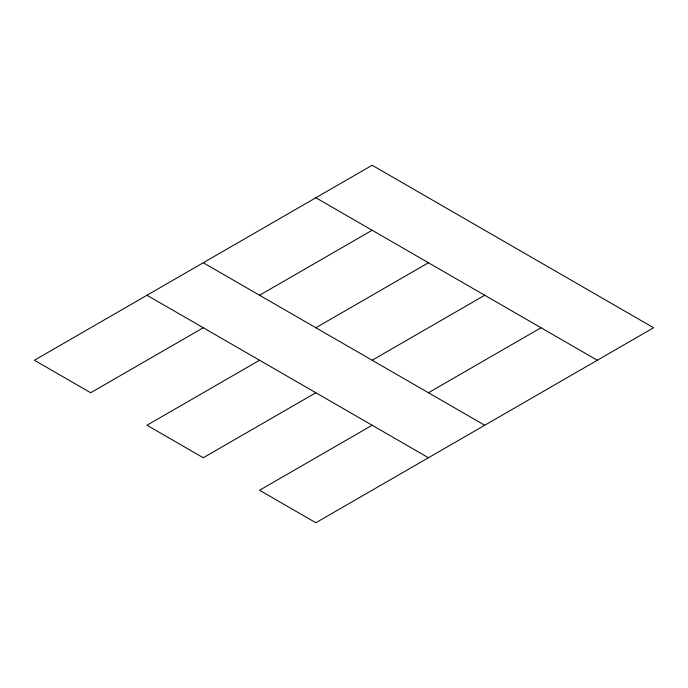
<?xml version="1.0" encoding="UTF-8"?>
<svg xmlns="http://www.w3.org/2000/svg" width="688" height="688" viewBox="0 0 688 688"><rect width="100%" height="100%" fill="white"/><g stroke="black" fill="none" stroke-linecap="round" stroke-linejoin="round"><path stroke-width="1.03" d="M203.27 327.755L90.687 392.745L34.4 360.245L372.148 165.258L653.6 327.755L315.852 522.742L259.565 490.243L372.148 425.244M259.565 295.255L372.148 230.256M259.565 360.245L146.983 425.244L203.27 457.744L315.852 392.745M315.852 327.755L428.435 262.756M372.148 360.245L484.73 295.255M428.435 392.745L541.017 327.755M315.852 197.757L597.313 360.245M203.27 262.756L484.73 425.244M146.983 295.255L428.435 457.744"/></g></svg>
